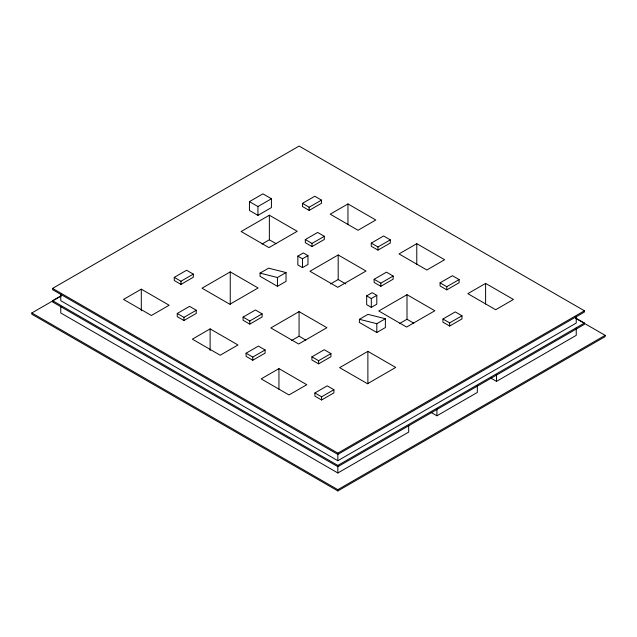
<?xml version="1.0" encoding="UTF-8"?>
<svg xmlns="http://www.w3.org/2000/svg" width="637" height="637" viewBox="0 0 637 637"><rect width="100%" height="100%" fill="white"/><g stroke="black" fill="none" stroke-linecap="round" stroke-linejoin="round"><path stroke-width="0.96" d="M52.576 288.394L299.111 146.064L584.416 310.784L584.416 312.042L337.841 454.404L52.576 289.652L52.576 288.394L337.841 453.138L337.841 460.702L576.238 323.063L576.238 316.637M575.8 318.086L584.416 323.063L584.416 324.329L337.841 466.682L52.576 301.938L52.576 300.68L61.168 295.719M575.92 318.476L605.15 335.349L605.15 336.607L337.841 490.936L31.85 314.224L31.85 312.958L61.064 296.094M249.441 201.626L262.922 193.847L271.426 198.76L271.426 207.574L257.945 215.362L249.441 210.449L249.441 201.626L257.945 206.539L271.426 198.76M141.303 289.166L123.538 299.422L151.375 315.49L169.147 305.234L141.303 289.166L141.303 310.784M269.363 215.226L241.136 231.526L268.973 247.602L297.208 231.303L269.363 215.226L269.363 239.799L261.974 244.059M174.267 277.366L186.593 270.255L193.298 274.125L193.298 277.27L180.972 284.389L174.267 280.519L174.267 277.366L180.972 281.236L193.298 274.125M302.456 203.362L314.774 196.252L321.478 200.122L321.478 203.267L309.152 210.385L302.456 206.515L302.456 203.362L309.152 207.232L321.478 200.122M230.244 271.895L202.017 288.195L229.853 304.271L258.089 287.972L230.244 271.895L230.244 304.343M347.961 203.936L330.197 214.191L358.034 230.268L375.806 220.004L347.961 203.936L347.961 224.574M177.245 313.492L189.571 306.373L196.268 310.243L196.268 313.396L183.95 320.507L177.245 316.637L177.245 313.492L183.95 317.361L196.268 310.243M305.306 239.552L317.632 232.441L324.329 236.311L324.329 239.456L312.011 246.575L305.306 242.705L305.306 239.552L312.011 243.422L324.329 236.311M260.047 273.13L268.615 268.177L286.029 272.556L286.029 281.379L277.453 286.332L260.047 276.275L260.047 273.13L277.453 277.509L286.029 272.556M297.853 256.122L303.339 252.953L307.974 255.628L307.974 264.451L302.487 267.62L297.853 264.944L297.853 256.122L302.487 258.797L307.974 255.628M210.122 328.891L192.358 339.155L220.195 355.223L237.959 344.967L210.122 328.891L210.122 350.517M338.183 254.959L309.956 271.258L337.793 287.327L366.02 271.028L338.183 254.959L338.183 279.524L330.484 283.975M243.087 317.099L255.413 309.988L262.11 313.858L262.11 317.003L249.792 324.122L243.087 320.252L243.087 317.099L249.792 320.968L262.11 313.858M371.267 243.095L383.593 235.985L390.298 239.854L390.298 243L377.972 250.11L371.267 246.24L371.267 243.095L377.972 246.965L390.298 239.854M299.064 311.628L270.836 327.928L298.673 344.004L326.9 327.705L299.064 311.628L299.064 336.201L291.364 340.644M416.781 243.668L399.017 253.924L426.854 270L444.618 259.737L416.781 243.668L416.781 264.307M246.065 353.224L258.383 346.106L265.088 349.976L265.088 353.129L252.77 360.239L246.065 356.37L246.065 353.224L252.77 357.094L265.088 349.976M374.126 279.285L386.444 272.174L393.148 276.044L393.148 279.189L380.83 286.308L374.126 282.438L374.126 279.285L380.83 283.154L393.148 276.044M366.665 295.855L372.159 292.686L376.793 295.361L376.793 304.183L371.307 307.353L366.665 304.669L366.665 295.855L371.307 298.53L376.793 295.361M359.403 319.304L367.971 314.36L385.385 318.739L385.385 327.553L376.809 332.506L359.403 322.457L359.403 319.304L376.809 323.684L385.385 318.739M278.942 368.624L261.178 378.888L289.015 394.956L306.779 384.7L278.942 368.624L278.942 389.263M407.003 294.692L378.776 310.991L406.613 327.06L434.84 310.76L407.003 294.692L407.003 319.256L399.614 323.524M311.907 356.831L324.225 349.721L330.929 353.591L330.929 356.736L318.611 363.854L311.907 359.985L311.907 356.831L318.611 360.701L330.929 353.591M440.087 282.828L452.413 275.71L459.11 279.579L459.11 282.732L446.792 289.843L440.087 285.973L440.087 282.828L446.792 286.698L459.11 279.579M367.883 351.361L339.656 367.66L367.493 383.737L395.72 367.438L367.883 351.361L367.883 383.808M485.601 283.401L467.837 293.657L495.674 309.733L513.438 299.47L485.601 283.401L485.601 304.04M314.885 392.957L327.203 385.839L333.907 389.709L333.907 392.862L321.589 399.972L314.885 396.103L314.885 392.957L321.589 396.819L333.907 389.709M442.946 319.018L455.264 311.907L461.968 315.777L461.968 318.922L449.65 326.04L442.946 322.171L442.946 319.018L449.65 322.887L461.968 315.777M337.841 453.138L584.416 310.784M408.683 425.651L408.683 432.085L337.841 472.98L337.841 465.424L584.416 323.063M431.01 412.378L436.918 415.786L477.32 392.456L477.32 386.022M490.617 377.964L496.526 381.372L576.238 335.349L576.238 327.999M337.841 490.936L337.841 489.678L605.15 335.349M269.363 239.799L276.116 243.692M338.183 279.524L345.78 283.911M407.003 319.256L413.755 323.158M299.064 336.201L305.816 340.094M337.841 460.702L60.762 300.68L60.762 294.246M52.576 300.68L337.841 465.424M337.841 472.98L60.762 312.966L60.762 306.532M31.85 312.958L337.841 489.678M496.526 374.938L496.526 381.372M449.65 322.887L449.65 326.04M446.792 286.698L446.792 289.843M436.918 408.436L436.918 415.786M380.83 283.154L380.83 286.308M377.972 246.965L377.972 250.11M376.809 323.684L376.809 332.506M371.307 298.53L371.307 307.353M321.589 396.819L321.589 399.972M318.611 360.701L318.611 363.854M312.011 243.422L312.011 246.575M309.152 207.232L309.152 210.385M302.487 258.797L302.487 267.62M277.453 277.509L277.453 286.332M257.945 206.539L257.945 215.362M252.77 357.094L252.77 360.239M249.792 320.968L249.792 324.122M183.95 317.361L183.95 320.507M180.972 281.236L180.972 284.389"/></g></svg>
